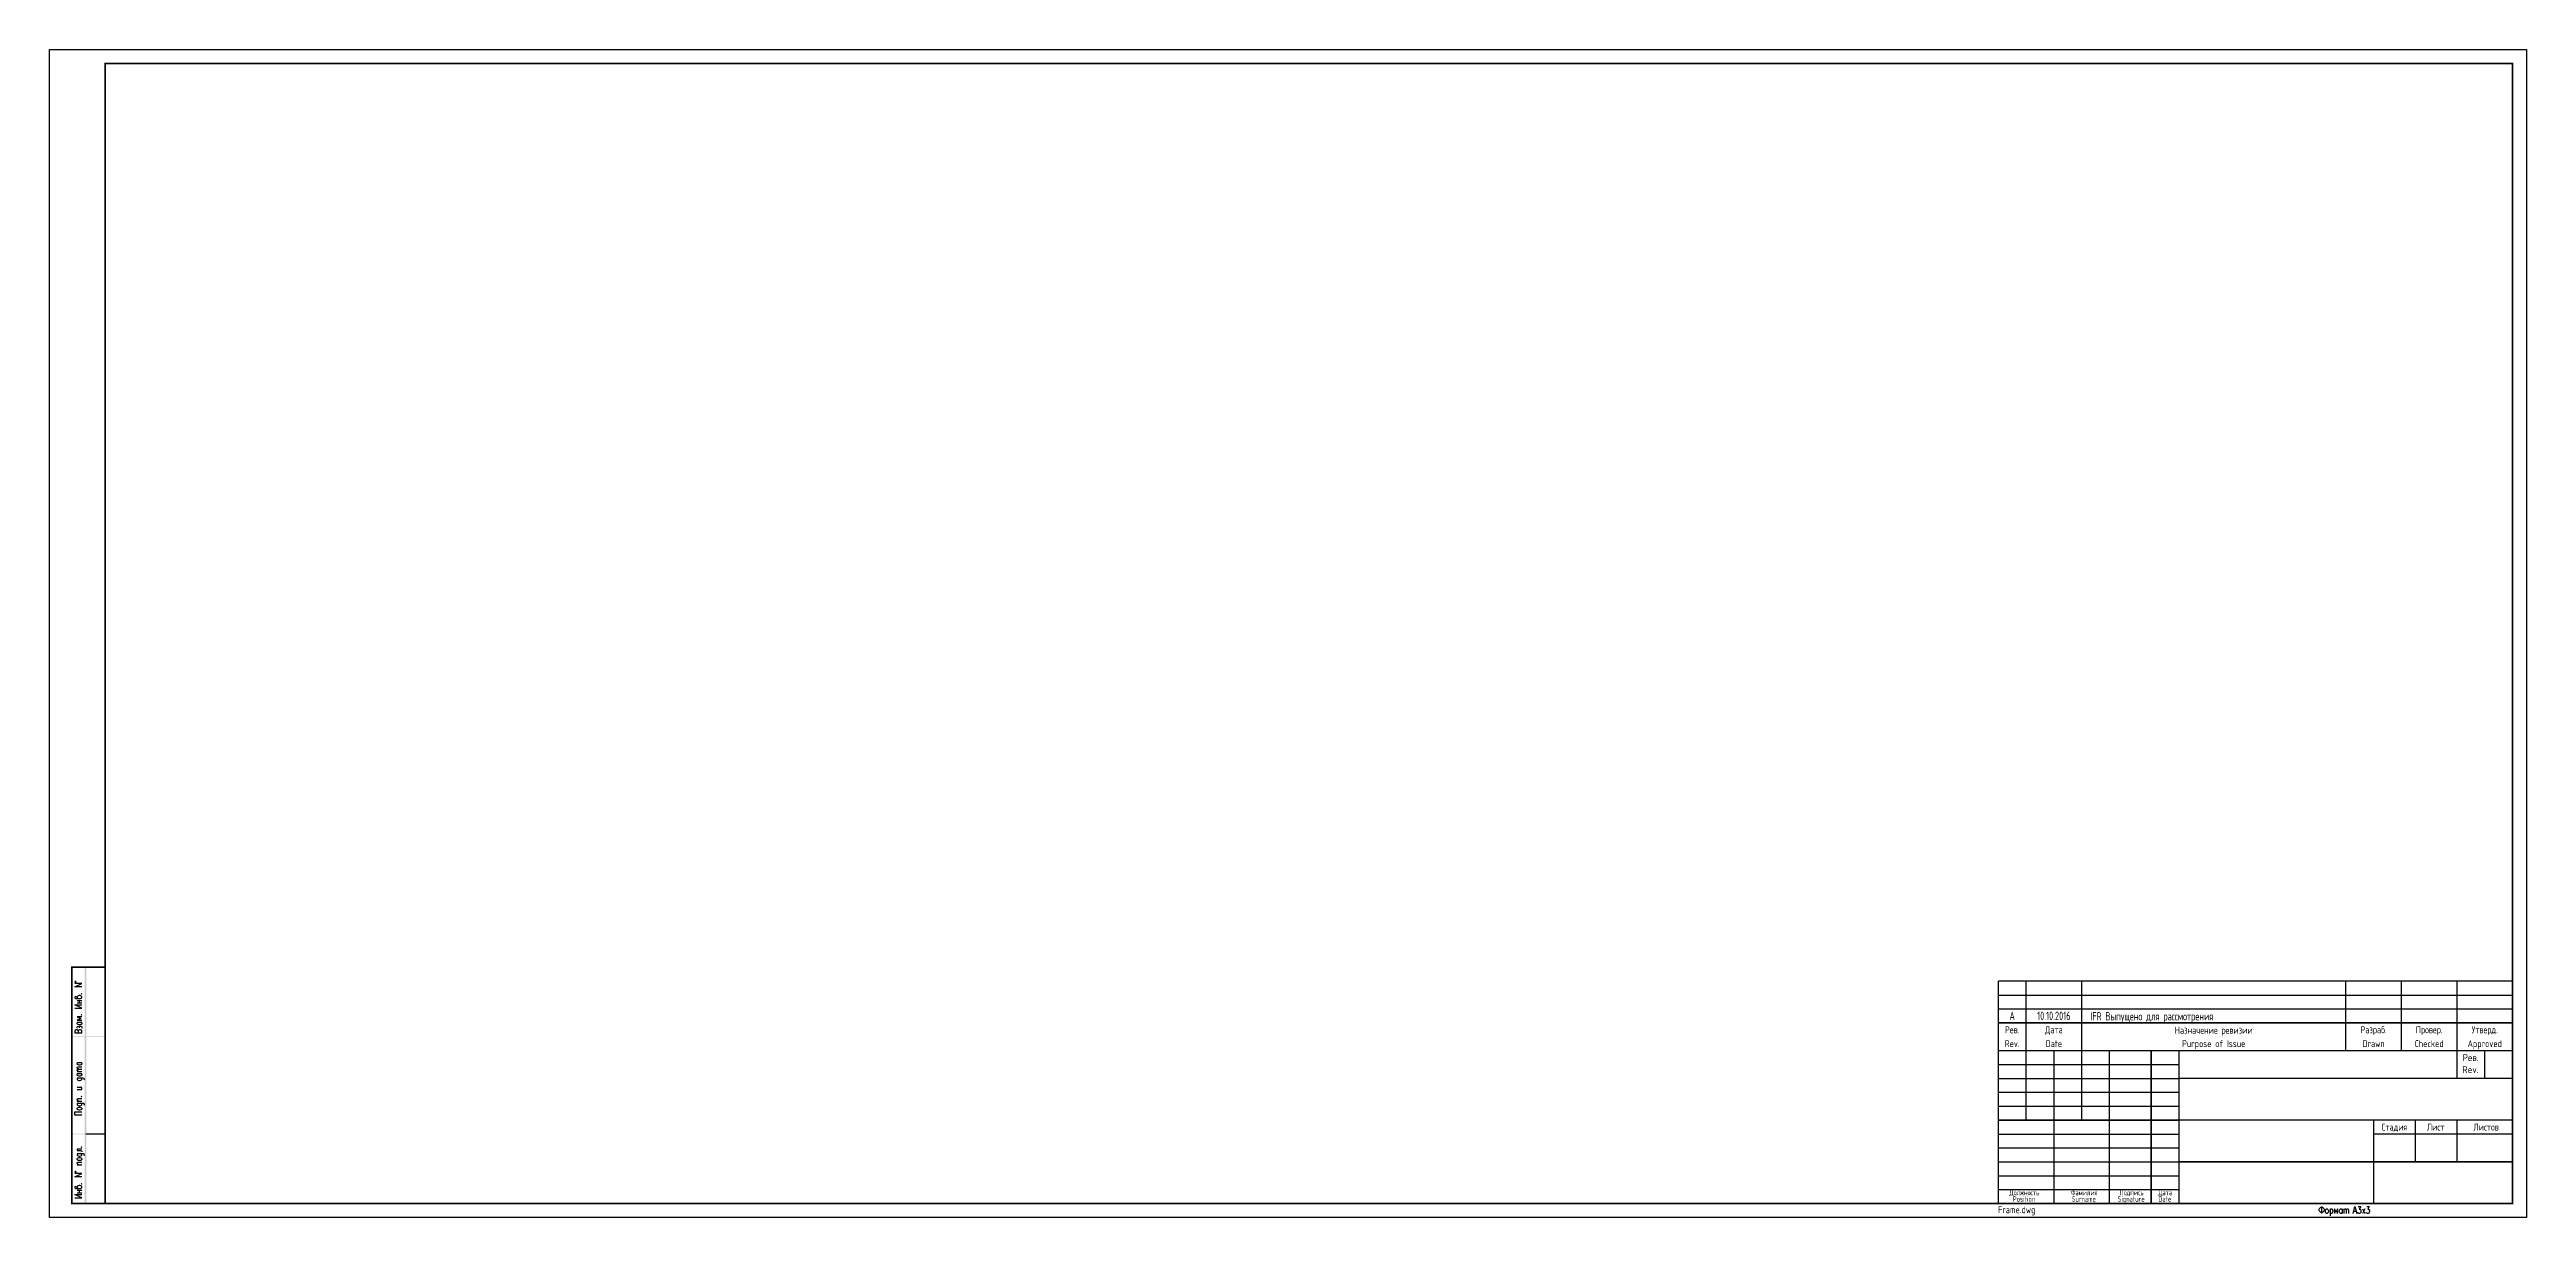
# Model space of a CAD drawing. Header units: millimetres. Extents: x 0 to 891, y -420 to 0.
import ezdxf
from ezdxf.enums import TextEntityAlignment as Align

# ---------------------------------------------------------------- set-up
doc = ezdxf.new("R2010")
doc.units = ezdxf.units.MM
doc.layers.add('PDF _КИА_РАМКИ-ШТАМПЫ', color=7, linetype='Continuous')
doc.layers.add('КИА_РАМКИ-ШТАМПЫ', color=7, linetype='Continuous')
doc.layers.add('Таблицы', color=7, linetype='Continuous', lineweight=25)
doc.styles.add('ROMAND0-100', font='romand.shx')
doc.styles.add('ROMANS0-60', font='romans.shx', dxfattribs={"width": 0.6})
doc.styles.add('ROMANS0-70', font='romans.shx', dxfattribs={"width": 0.7})
doc.styles.add('ROMANS0-80', font='romans.shx', dxfattribs={"width": 0.8})

# ---------------------------------------------------------------- blocks, each defined once
blk = doc.blocks.new('rev1')
for p, q in [((-185, 20), (0, 20)), ((-185, 15), (0, 15)), ((0, 10), (0, 5))]:
    blk.add_line(p, q)
at = {"const_width": 0.5}
for points in [[(-185, 25), (-185, 0)], [(-185, 25), (0, 25)], [(-175, 25), (-175, 0)], [(-155, 25), (-155, 0)], [(-60, 25), (-60, 0)], [(-40, 25), (-40, 0)], [(-20, 25), (-20, 0)], [(0, 25), (0, 0)], [(-185, 10), (0, 10)], [(-185, 0), (0, 0)]]:
    blk.add_lwpolyline(points, dxfattribs=at)
at = {"style": 'ROMANS0-70', "width": 0.7}
for s, p in [('Rev.', (-180, 2.5)), ('Рев.', (-180, 7.5)), ('Дата', (-165, 7.5)), ('Date', (-165, 2.5)), ('Назначение ревизии', (-107.5, 7.34)), ('Purpose of Issue', (-107.5, 2.5)), ('Разраб.', (-50, 7.5)), ('Drawn', (-50, 2.5)), ('Checked', (-30, 2.5)), ('Провер.', (-30, 7.5)), ('Approved', (-10, 2.5)), ('Утверд.', (-10, 7.5))]:
    blk.add_text(s, height=2.5, dxfattribs=at).set_placement(p, align=Align.MIDDLE_CENTER)
at = {"flags": 8}
for tag, style, width, p in [('R3', 'ROMANS0-70', 0.7, (-180, 22.5)), ('R2', 'ROMANS0-70', 0.7, (-180, 17.5)), ('DATE2', 'ROMANS0-70', 0.4, (-165, 17.5)), ('DATE3', 'ROMANS0-70', 0.4, (-164.93, 22.48)), ('PURPOSE3', 'ROMANS0-60', 0.6, (-107.5, 22.34)), ('PURPOSE2', 'ROMANS0-60', 0.6, (-107.5, 17.5)), ('SIGN3', 'ROMANS0-70', 0.7, (-50, 22.5)), ('SIGN2', 'ROMANS0-70', 0.7, (-49.74, 17.56)), ('EXAM3', 'ROMANS0-70', 0.7, (-30, 22.5)), ('EXAM2', 'ROMANS0-70', 0.7, (-30, 17.5)), ('APPR3', 'ROMANS0-60', 0.6, (-10, 22.5)), ('APPR2', 'ROMANS0-60', 0.6, (-10, 17.5)), ('R1', 'ROMANS0-70', 0.7, (-180, 12.5)), ('DATE1', 'ROMANS0-70', 0.4, (-165, 12.5)), ('PURPOSE1', 'ROMANS0-60', 0.6, (-107.5, 12.34)), ('SIGN1', 'ROMANS0-70', 0.7, (-49.74, 12.56)), ('EXAM1', 'ROMANS0-70', 0.7, (-30, 12.5)), ('APPR1', 'ROMANS0-60', 0.6, (-10, 12.5))]:
    blk.add_attdef(tag, text='', height=3, dxfattribs=dict(at, style=style, width=width)).set_placement(p, align=Align.MIDDLE_CENTER)
blk = doc.blocks.new('*U6')
for p, q in [((700.96, -360.01), (710.96, -360.01)), ((700.96, -365.01), (765.96, -365.01)), ((710.96, -360.01), (730.96, -360.01)), ((700.96, -370.01), (765.96, -370.01)), ((700.96, -370.01), (765.96, -370.01)), ((700.96, -375.01), (765.96, -375.01)), ((700.96, -380.01), (765.96, -380.01)), ((700.96, -380.01), (765.96, -380.01)), ((700.96, -385.01), (765.96, -385.01)), ((700.96, -390.01), (765.96, -390.01)), ((700.96, -395.01), (765.96, -395.01)), ((700.96, -400.01), (765.96, -400.01)), ((700.96, -405.01), (765.96, -405.01)), ((700.96, -410.01), (765.96, -410.01))]:
    blk.add_line(p, q)
at = {"const_width": 0.5}
blk.add_lwpolyline([(700.96, -360.01), (700.96, -415.01), (885.96, -415.01), (885.96, -360.01)], close=True, dxfattribs=at)
for points in [[(710.96, -360.01), (710.96, -385.01)], [(730.96, -360.01), (730.96, -385.01)], [(740.96, -360.01), (740.96, -415.01)], [(755.96, -360.01), (755.96, -415.01)], [(765.96, -360.01), (765.96, -415.01)], [(865.96, -360.01), (865.96, -370.01)], [(875.96, -360.01), (875.96, -370.01)], [(765.96, -370.01), (885.96, -370.01)], [(701.11, -380.01), (765.96, -380.01)], [(700.96, -385.01), (765.96, -385.01)], [(765.96, -385.01), (885.96, -385.01)], [(835.96, -385.01), (835.96, -415.01)], [(835.96, -390.01), (885.96, -390.01)], [(850.96, -385.01), (850.96, -400.01)], [(865.96, -385.01), (865.96, -400.01)], [(765.96, -400.01), (885.96, -400.01)], [(700.96, -410.01), (765.96, -410.01)]]:
    blk.add_lwpolyline(points, dxfattribs=at)
blk.add_lwpolyline([(720.96, -360.01, 0.5, 0.5, 0), (720.96, -415.01, 0.4, 0.4, 0)], format="xyseb")
at = {"layer": 'PDF _КИА_РАМКИ-ШТАМПЫ', "lineweight": 25}
for points in [[(0, 0), (890.95, 0), (890.95, -420.01), (0, -420.01)], [(11.39, -339.61), (11.47, -339.65), (11.6, -339.61), (11.47, -339.52)], [(11.39, -347.18), (11.47, -347.27), (11.6, -347.18), (11.47, -347.1)], [(9.95, -381.01), (9.95, -380.76), (10.08, -380.63), (10.29, -380.46), (10.67, -380.38), (10.88, -380.38), (11.26, -380.46), (11.47, -380.63), (11.6, -380.76), (11.6, -381.01), (11.47, -381.18), (11.26, -381.35), (10.88, -381.44), (10.67, -381.44), (10.29, -381.35), (10.08, -381.18)], [(11.39, -376.53), (11.47, -376.61), (11.6, -376.53), (11.47, -376.44)], [(9.95, -399.14), (9.95, -398.88), (10.08, -398.71), (10.29, -398.54), (10.67, -398.46), (10.88, -398.46), (11.26, -398.54), (11.47, -398.71), (11.6, -398.88), (11.6, -399.14), (11.47, -399.3), (11.26, -399.47), (10.88, -399.56), (10.67, -399.56), (10.29, -399.47), (10.08, -399.3)], [(11.39, -394.73), (11.47, -394.82), (11.6, -394.73), (11.47, -394.65)], [(11.39, -407.9), (11.47, -407.98), (11.6, -407.9), (11.47, -407.82)], [(817.11, -416.28), (817.45, -416.28), (817.7, -416.41), (817.87, -416.54), (818.04, -416.75), (818.13, -417), (818.13, -417.47), (818.04, -417.72), (817.87, -417.98), (817.7, -418.06), (817.45, -418.19), (817.11, -418.19), (816.86, -418.06), (816.69, -417.98), (816.52, -417.72), (816.43, -417.47), (816.43, -417), (816.52, -416.75), (816.69, -416.54), (816.86, -416.41)], [(819.02, -416.88), (819.27, -416.88), (819.44, -417), (819.61, -417.26), (819.69, -417.6), (819.69, -417.85), (819.61, -418.19), (819.44, -418.44), (819.27, -418.57), (819.02, -418.57), (818.89, -418.44), (818.72, -418.19), (818.64, -417.85), (818.64, -417.6), (818.72, -417.26), (818.89, -417)]]:
    blk.add_lwpolyline(points, close=True, dxfattribs=at)
at = {"layer": 'PDF _КИА_РАМКИ-ШТАМПЫ', "lineweight": 0, "const_width": 0.593}
blk.add_lwpolyline([(19.98, -5), (885.96, -5), (885.96, -415.01), (19.98, -415.01)], close=True, dxfattribs=at)
at = {"layer": 'PDF _КИА_РАМКИ-ШТАМПЫ', "lineweight": 25}
for points in [[(885.96, -5), (884.98, -5)], [(11.6, -337.07), (9.1, -337.07), (11.6, -335.92), (9.1, -335.92)], [(10.29, -341.26), (10.08, -341.09), (9.95, -340.92), (9.7, -340.66), (9.48, -340.58), (9.23, -340.66), (9.1, -340.75), (9.1, -341), (9.23, -341.17), (9.36, -341.26), (11.14, -341.26), (11.39, -341.17), (11.47, -341.09), (11.6, -340.92), (11.6, -340.66), (11.47, -340.5), (11.26, -340.33), (10.88, -340.24), (10.67, -340.24), (10.29, -340.33), (10.08, -340.5), (9.95, -340.66), (9.95, -340.92)], [(9.1, -344.69), (11.6, -344.69), (9.1, -343.5), (11.6, -343.5)], [(9.95, -341.93), (11.6, -341.93)], [(9.95, -342.82), (11.6, -342.82)], [(10.75, -342.82), (10.75, -341.93)], [(10.29, -352.9), (10.16, -352.69), (10.08, -352.6), (9.82, -352.52), (9.57, -352.52), (9.36, -352.6), (9.23, -352.69), (9.1, -352.9), (9.1, -353.66), (11.6, -353.66), (11.6, -352.9), (11.47, -352.69), (11.39, -352.6), (11.14, -352.52), (10.75, -352.52), (10.54, -352.6), (10.42, -352.69), (10.29, -352.9), (10.29, -353.66)], [(11.6, -347.9), (9.95, -347.9), (11.26, -348.5), (9.95, -349.09), (11.6, -349.09)], [(11.26, -349.77), (11.47, -349.94), (11.6, -350.11), (11.6, -350.32), (11.47, -350.49), (11.39, -350.57), (11.26, -350.66), (10.88, -350.74), (10.67, -350.74), (10.29, -350.66), (10.08, -350.49), (9.95, -350.32), (9.95, -350.11), (10.08, -349.94), (10.29, -349.77)], [(9.95, -349.77), (11.6, -349.77)], [(10.08, -352.1), (9.95, -351.84), (9.95, -351.59), (10.08, -351.33), (10.29, -351.25), (10.54, -351.33), (10.67, -351.5), (10.67, -351.76)], [(10.67, -351.5), (10.75, -351.33), (10.88, -351.25), (11.14, -351.16), (11.39, -351.25), (11.47, -351.33), (11.6, -351.5), (11.6, -351.84), (11.47, -352.1)], [(11.26, -364.29), (11.47, -364.46), (11.6, -364.63), (11.6, -364.88), (11.47, -365.01), (11.39, -365.09), (11.26, -365.18), (10.88, -365.26), (10.67, -365.26), (10.29, -365.18), (10.08, -365.01), (9.95, -364.88), (9.95, -364.63), (10.08, -364.46), (10.29, -364.29)], [(9.95, -364.29), (11.6, -364.29)], [(10.42, -366.7), (10.08, -366.45), (9.95, -366.28), (9.95, -366.11), (10.08, -365.94), (10.42, -365.86), (11.6, -365.86)], [(10.42, -367.55), (10.08, -367.3), (9.95, -367.13), (9.95, -366.96), (10.08, -366.79), (10.42, -366.7), (11.6, -366.7)], [(9.95, -367.55), (11.6, -367.55)], [(11.26, -368.19), (11.47, -368.35), (11.6, -368.52), (11.6, -368.78), (11.47, -368.95), (11.39, -369.03), (11.26, -369.12), (10.88, -369.2), (10.67, -369.2), (10.29, -369.12), (10.08, -368.95), (9.95, -368.78), (9.95, -368.52), (10.08, -368.35), (10.29, -368.19)], [(9.95, -368.19), (11.6, -368.19)], [(10.29, -369.79), (10.16, -369.88), (10.08, -369.96), (9.95, -370.13), (9.95, -370.34), (10.08, -370.51), (10.29, -370.68), (10.67, -370.77), (10.88, -370.77), (11.26, -370.68), (11.47, -370.51), (11.6, -370.34), (11.6, -370.13), (11.47, -369.96), (11.26, -369.79)], [(9.95, -369.79), (11.86, -369.79), (12.19, -369.88), (12.32, -369.96), (12.45, -370.13), (12.45, -370.34), (12.32, -370.51)], [(9.95, -374.03), (11.14, -374.03), (11.47, -373.94), (11.6, -373.77), (11.6, -373.52), (11.47, -373.35), (11.14, -373.1)], [(9.95, -373.1), (11.6, -373.1)], [(11.6, -383.22), (9.1, -383.22), (9.1, -382.03), (11.6, -382.03)], [(10.42, -378.18), (10.08, -377.97), (9.95, -377.8), (9.95, -377.54), (10.08, -377.37), (10.29, -377.29), (11.6, -377.29)], [(9.95, -378.18), (11.6, -378.18)], [(10.29, -378.85), (10.16, -378.94), (10.08, -379.02), (9.95, -379.19), (9.95, -379.45), (10.08, -379.62), (10.29, -379.79), (10.67, -379.87), (10.88, -379.87), (11.26, -379.79), (11.47, -379.62), (11.6, -379.45), (11.6, -379.19), (11.47, -379.02), (11.26, -378.85)], [(9.95, -378.85), (11.86, -378.85), (12.19, -378.94), (12.32, -379.02), (12.45, -379.19), (12.45, -379.45), (12.32, -379.62)], [(13, -389.99), (19.98, -389.99)], [(11.6, -395.45), (9.95, -395.45), (9.95, -395.96), (11.14, -395.96), (11.47, -396.04), (11.6, -396.21), (11.6, -396.38)], [(10.29, -396.98), (10.16, -397.06), (10.08, -397.15), (9.95, -397.31), (9.95, -397.57), (10.08, -397.7), (10.29, -397.87), (10.67, -397.95), (10.88, -397.95), (11.26, -397.87), (11.47, -397.7), (11.6, -397.57), (11.6, -397.31), (11.47, -397.15), (11.26, -396.98)], [(9.95, -396.98), (11.86, -396.98), (12.19, -397.06), (12.32, -397.15), (12.45, -397.31), (12.45, -397.57), (12.32, -397.7)], [(10.42, -401.04), (10.08, -400.79), (9.95, -400.62), (9.95, -400.36), (10.08, -400.24), (10.29, -400.15), (11.6, -400.15)], [(11.6, -405.4), (9.1, -405.4), (11.6, -404.22), (9.1, -404.22)], [(10.29, -409.55), (10.08, -409.38), (9.95, -409.21), (9.7, -408.96), (9.48, -408.87), (9.23, -408.96), (9.1, -409.04), (9.1, -409.3), (9.23, -409.47), (9.36, -409.55), (11.14, -409.55), (11.39, -409.47), (11.47, -409.38), (11.6, -409.21), (11.6, -408.96), (11.47, -408.79), (11.26, -408.62), (10.88, -408.53), (10.67, -408.53), (10.29, -408.62), (10.08, -408.79), (9.95, -408.96), (9.95, -409.21)], [(9.95, -401.04), (11.6, -401.04)], [(9.1, -412.98), (11.6, -412.98), (9.1, -411.79), (11.6, -411.79)], [(9.95, -410.23), (11.6, -410.23)], [(9.95, -411.12), (11.6, -411.12)], [(10.75, -411.12), (10.75, -410.23)], [(817.28, -416.07), (817.28, -418.57)], [(820.29, -416.88), (820.29, -419.37)], [(820.29, -417.26), (820.46, -417), (820.63, -416.88), (820.88, -416.88), (821.05, -417), (821.22, -417.26), (821.3, -417.6), (821.3, -417.85), (821.22, -418.19), (821.05, -418.44), (820.88, -418.57), (820.63, -418.57), (820.46, -418.44), (820.29, -418.19)], [(823.04, -418.57), (823.04, -416.88), (822.45, -418.19), (821.85, -416.88), (821.85, -418.57)], [(824.61, -418.19), (824.44, -418.44), (824.27, -418.57), (824.06, -418.57), (823.89, -418.44), (823.8, -418.32), (823.72, -418.19), (823.63, -417.85), (823.63, -417.6), (823.72, -417.26), (823.89, -417), (824.06, -416.88), (824.27, -416.88), (824.44, -417), (824.61, -417.26)], [(824.61, -416.88), (824.61, -418.57)], [(825.28, -416.88), (825.28, -418.57)], [(825.28, -417.38), (825.54, -417), (825.71, -416.88), (825.88, -416.88), (826.05, -417), (826.13, -417.38), (826.13, -418.57)], [(826.13, -417.38), (826.38, -417), (826.55, -416.88), (826.72, -416.88), (826.85, -417), (826.93, -417.38), (826.93, -418.57)], [(828.59, -418.57), (829.26, -416.07), (829.9, -418.57)], [(828.84, -417.72), (829.64, -417.72)], [(830.41, -416.07), (831.34, -416.07), (830.83, -417), (831.08, -417), (831.25, -417.13), (831.34, -417.26), (831.42, -417.6), (831.42, -417.85), (831.34, -418.19), (831.17, -418.44), (830.91, -418.57), (830.66, -418.57), (830.41, -418.44), (830.32, -418.32), (830.24, -418.06)], [(831.93, -416.88), (832.82, -418.57)], [(832.82, -416.88), (831.93, -418.57)], [(833.5, -416.07), (834.43, -416.07), (833.92, -417), (834.17, -417), (834.34, -417.13), (834.43, -417.26), (834.51, -417.6), (834.51, -417.85), (834.43, -418.19), (834.26, -418.44), (834.01, -418.57), (833.75, -418.57), (833.5, -418.44), (833.41, -418.32), (833.33, -418.06)]]:
    blk.add_lwpolyline(points, dxfattribs=at)
at = {"layer": 'PDF _КИА_РАМКИ-ШТАМПЫ', "lineweight": 0}
blk.add_lwpolyline([(19.98, -415.01, 0.593, 0.593, 0), (7.98, -415.01, 0.635, 0.635, 0), (7.98, -329.99, 0.593, 0.593, 0), (19.98, -329.99, 0, 0, 0)], format="xyseb", dxfattribs=at)
at = {"layer": 'PDF _КИА_РАМКИ-ШТАМПЫ', "lineweight": 25}
for points in [[(9.34, -335.16), (9.21, -335.16), (9.1, -335.23), (9.1, -335.31)], [(9.1, -335.31), (9.1, -335.39), (9.21, -335.46), (9.34, -335.46)], [(9.57, -335.31), (9.57, -335.23), (9.46, -335.16), (9.34, -335.16)], [(9.34, -335.46), (9.46, -335.46), (9.57, -335.39), (9.57, -335.31)], [(9.34, -403.45), (9.21, -403.45), (9.1, -403.52), (9.1, -403.6)], [(9.1, -403.6), (9.1, -403.68), (9.21, -403.75), (9.34, -403.75)], [(9.57, -403.6), (9.57, -403.52), (9.46, -403.45), (9.34, -403.45)], [(9.34, -403.75), (9.46, -403.75), (9.57, -403.68), (9.57, -403.6)]]:
    blk.add_open_spline(points, degree=3, dxfattribs=at)
at = {"layer": 'PDF _КИА_РАМКИ-ШТАМПЫ', "transparency": 33554559}
for points in [[(12.66, -415.01), (13.29, -415.01), (12.66, -329.99)], [(13.29, -415.01), (12.66, -329.99), (13.29, -329.99)], [(7.96, -354.85), (7.96, -355.14), (19.98, -354.85)], [(7.96, -355.14), (19.98, -354.85), (19.98, -355.14)], [(7.96, -389.86), (7.96, -390.16), (19.98, -389.86)], [(7.96, -390.16), (19.98, -389.86), (19.98, -390.16)]]:
    blk.add_solid(points, dxfattribs=at)
at = {"layer": 'КИА_РАМКИ-ШТАМПЫ'}
ref = blk.add_blockref('rev1', (885.96, -360.01), dxfattribs=at)
ref.add_attrib('R1', 'А', dxfattribs={"layer": '0', "height": 3, "style": 'ROMANS0-70', "width": 0.7, "flags": 8}).set_placement((705.96, -347.51), align=Align.MIDDLE_CENTER)
ref.add_attrib('PURPOSE1', 'IFR Выпущено для рассмотрения', dxfattribs={"layer": '0', "height": 3, "style": 'ROMANS0-60', "width": 0.6, "flags": 8}).set_placement((756.2, -347.67), align=Align.MIDDLE_CENTER)
ref.add_attrib('DATE1', '10.10.2016', dxfattribs={"layer": '0', "color": 1, "height": 3, "style": 'ROMANS0-70', "width": 0.6, "flags": 8}).set_placement((720.96, -347.51), align=Align.MIDDLE_CENTER)
for s, height, style, width, p in [('Рев.', 2.5, 'ROMANS0-80', 0.9, (870.88, -362.53)), ('Rev.', 2.5, 'ROMANS0-80', 0.9, (870.81, -366.84)), ('Стадия', 2.5, 'ROMANS0-70', 0.7, (843.46, -387.51)), ('Лист', 2.5, 'ROMANS0-70', 0.7, (858.28, -387.51)), ('Листов', 2.5, 'ROMANS0-70', 0.7, (876.44, -387.51)), ('Должность', 1.9, 'ROMANS0-80', 0.7, (710.35, -411.07)), ('Position', 1.9, 'ROMANS0-80', 0.7, (710.22, -413.38)), ('Фамилия', 1.9, 'ROMANS0-80', 0.7, (731.88, -411.07)), ('Surname', 1.9, 'ROMANS0-80', 0.7, (731.74, -413.38)), ('Signature', 1.9, 'ROMANS0-80', 0.7, (748.79, -413.38)), ('Подпись', 1.9, 'ROMANS0-80', 0.7, (748.92, -411.07)), ('Дата', 1.9, 'ROMANS0-80', 0.7, (761.01, -411.07)), ('Date', 1.9, 'ROMANS0-80', 0.7, (760.87, -413.38))]:
    blk.add_text(s, height=height, dxfattribs=dict(style=style, width=width)).set_placement(p, align=Align.MIDDLE_CENTER)
at = {"insert": (700.92, -415.97), "char_height": 2.5, "attachment_point": 1, "style": 'ROMANS0-70'}
blk.add_mtext('Frame.dwg', dxfattribs=at)
at = {"flags": 8}
for tag, height, style, width, p in [('TITLE', 3.9, 'ROMAND0-100', 0.85, (815.96, -365.01)), ('REVISION', 3, 'ROMANS0-70', 0.7, (880.96, -365.01)), ('STR2', 3, 'ROMANS0-70', 0.7, (800.96, -390.79)), ('STR1', 3, 'ROMANS0-70', 0.7, (800.96, -387.08)), ('STR4', 3, 'ROMANS0-70', 0.7, (800.94, -397.79)), ('STR3', 3, 'ROMANS0-70', 0.7, (800.96, -394.39)), ('NSH1', 3, 'ROMANS0-70', 0.7, (800.96, -402.02)), ('ST', 3, 'ROMANS0-70', 0.7, (843.76, -395.01)), ('SH', 3, 'ROMANS0-70', 0.7, (858.54, -395.03)), ('SHS', 3, 'ROMANS0-70', 0.7, (876.8, -394.95)), ('NSH3', 3, 'ROMANS0-70', 0.7, (800.96, -409.13)), ('NSH2', 3, 'ROMANS0-70', 0.7, (800.96, -405.58)), ('NSH4', 3, 'ROMANS0-70', 0.7, (800.96, -412.68))]:
    blk.add_attdef(tag, text='', height=height, dxfattribs=dict(at, style=style, width=width)).set_placement(p, align=Align.MIDDLE_CENTER)
for tag, height, style, width, p in [('POST5', 2.7, 'ROMANS0-70', 0.7, (701.96, -385.01)), ('NAME5', 2.7, 'ROMANS0-70', 0.7, (711.12, -385.01)), ('SIGN5', 2.7, 'ROMANS0-70', 0.7, (721.84, -385.01)), ('DATE5', 2.7, 'ROMANS0-60', 0.7, (731.24, -385.01)), ('SIGN4', 2.7, 'ROMANS0-70', 0.7, (741.96, -385.08)), ('DATE4', 2.7, 'ROMANS0-60', 0.7, (756.96, -384.88)), ('POST6', 2.7, 'ROMANS0-70', 0.7, (701.96, -390.01)), ('POST7', 2.7, 'ROMANS0-70', 0.7, (701.96, -395.01)), ('NAME6', 2.7, 'ROMANS0-70', 0.7, (721.96, -390.01)), ('NAME7', 2.7, 'ROMANS0-70', 0.7, (721.96, -395.01)), ('SIGN6', 2.7, 'ROMANS0-70', 0.7, (741.96, -390.01)), ('SIGN7', 2.7, 'ROMANS0-70', 0.7, (741.96, -395.01)), ('DATE6', 2.7, 'ROMANS0-60', 0.7, (756.96, -390.01)), ('DATE7', 2.7, 'ROMANS0-60', 0.7, (756.96, -395.01)), ('POST8', 2.7, 'ROMANS0-70', 0.7, (701.96, -400.01)), ('NAME8', 2.7, 'ROMANS0-70', 0.7, (721.96, -400.01)), ('SIGN8', 2.7, 'ROMANS0-70', 0.7, (741.96, -400.01)), ('DATE8', 2.7, 'ROMANS0-60', 0.7, (756.96, -400.01)), ('POST10', 2.6, 'ROMANS0-70', 0.65, (701.96, -410.01)), ('POST9', 2.7, 'ROMANS0-70', 0.7, (701.96, -405.01)), ('NAME9', 2.7, 'ROMANS0-70', 0.7, (721.96, -405.01)), ('NAME10', 2.7, 'ROMANS0-70', 0.7, (721.96, -410.01)), ('SIGN9', 2.7, 'ROMANS0-70', 0.7, (741.96, -405.01)), ('SIGN10', 2.7, 'ROMANS0-70', 0.7, (741.96, -410.01)), ('DATE9', 2.7, 'ROMANS0-60', 0.7, (756.96, -405.01)), ('DATE10', 2.7, 'ROMANS0-60', 0.7, (756.96, -410.01))]:
    blk.add_attdef(tag, text='', height=height, dxfattribs=dict(at, style=style, width=width)).set_placement(p, align=Align.BOTTOM_LEFT)

msp = doc.modelspace()

# ---------------------------------------------------------------- block references
at = {"layer": 'Таблицы'}
msp.add_blockref('*U6', (0, 0), dxfattribs=at)

doc.saveas('drawing.dxf')
